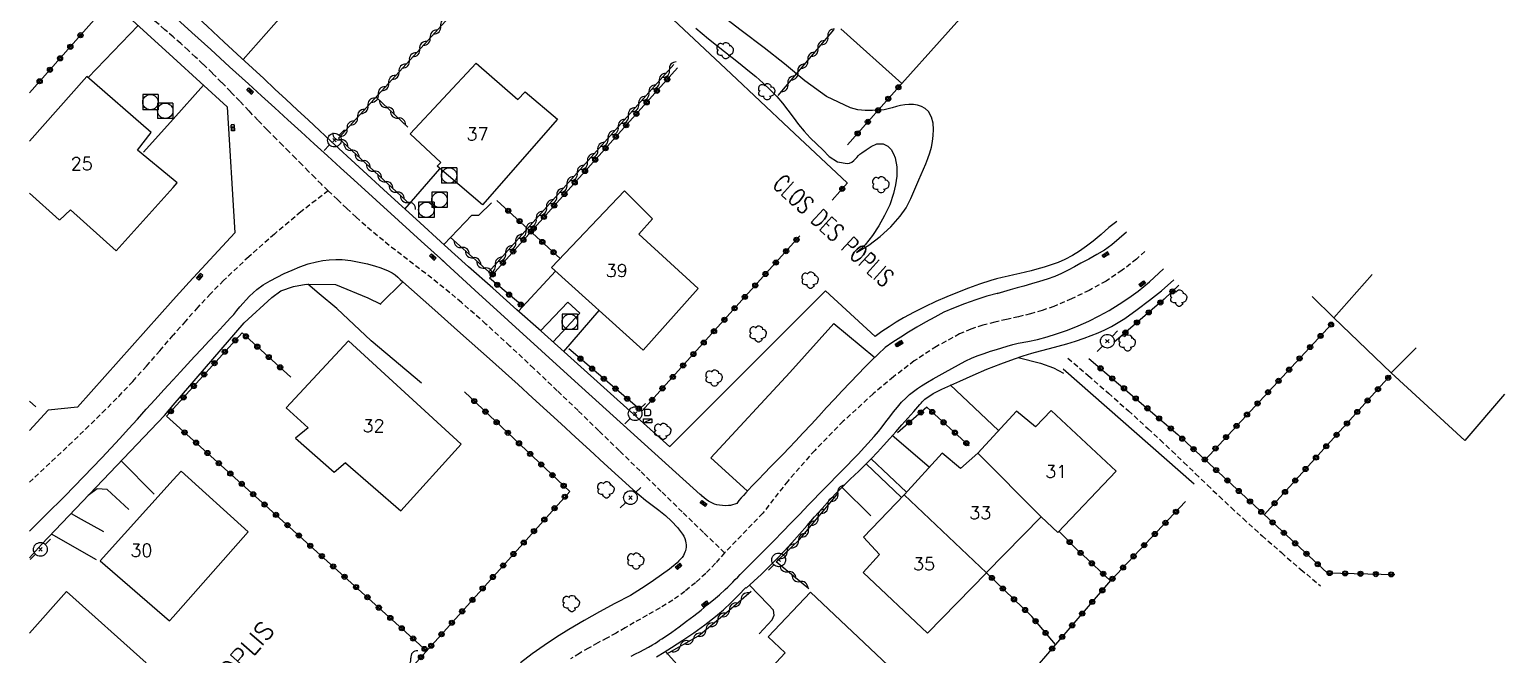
# Model space of a CAD drawing. Header units: millimetres. Extents: x 159000 to 160002, y 156999 to 158000.
# Drawn here: x 159000 to 159143.7, y 157201 to 157261.9 of the extents above; entities that cross this region are included whole.
import ezdxf
from ezdxf.enums import TextEntityAlignment as Align

# ---------------------------------------------------------------- set-up
doc = ezdxf.new("R2010")
doc.units = ezdxf.units.MM
doc.linetypes.add('DASHED', pattern=[0.75, 0.5, -0.25])
doc.layers.get('0').update_dxf_attribs({"linetype": 'CONTINUOUS'})
for name, color, linetype in [('W0001', 6, 'DASHED'), ('W0006', 2, 'CONTINUOUS'), ('W0008', 7, 'CONTINUOUS'), ('W0014', 7, 'CONTINUOUS'), ('W0017', 7, 'CONTINUOUS'), ('W0070', 7, 'DASHED'), ('W0101', 7, 'CONTINUOUS'), ('W0211', 2, 'CONTINUOUS'), ('W0214', 2, 'CONTINUOUS'), ('W0300', 7, 'CONTINUOUS'), ('W0310', 3, 'CONTINUOUS'), ('W0323', 7, 'CONTINUOUS'), ('W0401', 7, 'CONTINUOUS'), ('W0420', 7, 'CONTINUOUS'), ('W0438', 7, 'CONTINUOUS'), ('W0473', 7, 'CONTINUOUS'), ('W0989', 7, 'CONTINUOUS'), ('W0991', 7, 'CONTINUOUS'), ('W1102', 7, 'CONTINUOUS')]:
    doc.layers.add(name, color=color, linetype=linetype)
doc.styles.get("Standard").update_dxf_attribs({"font": 'romans.shx', "width": 0.85})

# ---------------------------------------------------------------- blocks, each defined once
blk = doc.blocks.new('T300')
for p, q in [((-0.8, 0.51), (-0.86, 0.34)), ((-0.86, 0.34), (-0.86, 0.17)), ((-0.86, 0.17), (-0.74, 0.06)), ((-0.69, 0.63), (-0.8, 0.51)), ((-0.8, -0.06), (-0.74, 0.06)), ((-0.74, 0.06), (-0.69, 0.11)), ((-0.57, 0.69), (-0.69, 0.63)), ((-0.46, 0.69), (-0.57, 0.69)), ((-0.29, 0.63), (-0.46, 0.69)), ((-0.29, 0.63), (-0.17, 0.74)), ((-0.23, 0.57), (-0.29, 0.63)), ((-0.17, 0.74), (-0.06, 0.8)), ((-0.06, 0.8), (0.06, 0.8)), ((0.06, 0.8), (0.23, 0.74)), ((0.23, 0.74), (0.34, 0.63)), ((0.34, 0.63), (0.4, 0.51)), ((0.46, 0.46), (0.34, 0.46)), ((0.4, 0.51), (0.4, 0.46)), ((0.57, 0.4), (0.46, 0.46)), ((0.57, 0.4), (0.69, 0.29)), ((0.69, 0.29), (0.74, 0.17)), ((0.74, 0.06), (0.69, -0.17)), ((0.74, 0.17), (0.74, 0.06)), ((-0.8, -0.17), (-0.8, -0.06)), ((-0.8, -0.23), (-0.8, -0.17)), ((-0.74, -0.34), (-0.8, -0.23)), ((-0.69, -0.4), (-0.74, -0.34)), ((-0.51, -0.46), (-0.69, -0.4)), ((-0.4, -0.46), (-0.51, -0.46)), ((-0.4, -0.46), (-0.34, -0.46)), ((-0.34, -0.46), (-0.34, -0.4)), ((-0.34, -0.51), (-0.34, -0.46)), ((-0.29, -0.63), (-0.34, -0.51)), ((-0.17, -0.74), (-0.29, -0.63)), ((-0.06, -0.8), (-0.17, -0.74)), ((0.06, -0.8), (-0.06, -0.8)), ((0.17, -0.74), (0.06, -0.8)), ((0.23, -0.69), (0.17, -0.74)), ((0.29, -0.46), (0.23, -0.46)), ((0.29, -0.63), (0.23, -0.69)), ((0.46, -0.4), (0.29, -0.46)), ((0.34, -0.51), (0.29, -0.63)), ((0.34, -0.51), (0.34, -0.46)), ((0.57, -0.34), (0.46, -0.4)), ((0.63, -0.29), (0.57, -0.34)), ((0.69, -0.17), (0.63, -0.29))]:
    blk.add_line(p, q)
blk = doc.blocks.new('T420')
for p, q in [((0.75, 0.75), (-0.75, 0.75)), ((-0.75, 0.75), (-0.75, -0.75)), ((0.75, 0.75), (0.75, -0.75)), ((0.75, -0.75), (-0.75, -0.75))]:
    blk.add_line(p, q)
blk.add_ellipse((0, 0), major_axis=(-0.53, 0.53), ratio=1, start_param=3.926991, end_param=10.210176)
blk = doc.blocks.new('T473')
for p, q in [((-0.166667, 0.166667), (0.166667, -0.166667)), ((-0.166667, -0.166667), (0.166667, 0.166667)), ((0.500001, 0.500001), (1.000002, 1.000002)), ((-1.000002, -1.000002), (-0.500001, -0.500001))]:
    blk.add_line(p, q)
blk.add_ellipse((0, 0), major_axis=(0.471405, 0.471405), ratio=1, start_param=5.4977871438, end_param=11.780972451)
blk = doc.blocks.new('T401')
for p, q in [((-0.3, 0.3), (0, 0.3)), ((-0.3, -0.25), (-0.3, 0.3)), ((-0.3, 0.15), (0, 0.15)), ((-0.3, 0), (0, 0)), ((0, 0.3), (0, -0.25)), ((-0.3, -0.15), (0, -0.15)), ((-0.3, -0.25), (-0.3, -0.3)), ((-0.3, -0.3), (0, -0.3)), ((0, -0.3), (0, -0.25))]:
    blk.add_line(p, q)
blk = doc.blocks.new('T438')
for p, q in [((-0.4, 0.2), (0.4, 0.2)), ((-0.4, -0.2), (-0.4, 0.2)), ((0.15, 1.1), (-0.3, 1.1)), ((-0.3, 1.1), (-0.3, 0.5)), ((-0.3, 0.5), (0.15, 0.5)), ((0.3, 0.65), (0.3, 0.95)), ((0.4, 0.2), (0.4, -0.2))]:
    blk.add_line(p, q)
at = {"flags": 128}
for points in [[(-0.4, -0.2), (0.4, 0.2)], [(0.4, -0.2), (-0.4, -0.2)]]:
    blk.add_lwpolyline(points, dxfattribs=at)
for centre, major_axis, start_param, end_param in [((0.15, 0.95), (0.106, -0.106), 0.785398, 2.356194), ((0.15, 0.65), (0.106, 0.106), 3.926991, 5.497787)]:
    blk.add_ellipse(centre, major_axis=major_axis, ratio=1, start_param=start_param, end_param=end_param)
blk = doc.blocks.new('t310o')
at = {"color": 0, "linetype": 'Continuous'}
for centre, start, end in [((-0.5, 0.38), 216.8699, 323.1304), ((0.5, -0.37), 36.8699, 143.1303)]:
    blk.add_arc(centre, 0.625, start, end, dxfattribs=at)
blk = doc.blocks.new('t323o')
at = {"color": 0, "linetype": 'Continuous'}
for radius in [0.25, 0.15]:
    blk.add_circle((0, 0), radius, dxfattribs=at)

msp = doc.modelspace()

# ---------------------------------------------------------------- linework, layer by layer
at = {"layer": 'W0001'}
for points in [[(159014, 157261.16), (159013.19, 157261.87), (159012.37, 157262.58), (159011.55, 157263.28), (159010.73, 157263.98), (159009.91, 157264.68), (159009.1, 157265.39), (159008.28, 157266.1), (159007.48, 157266.81), (159006.13, 157268.02), (159004.79, 157269.24), (159003.45, 157270.46), (159002.12, 157271.68)], [(159029.1, 157246.18), (159028.46, 157246.8), (159027.83, 157247.43), (159027.2, 157248.06), (159026.57, 157248.69), (159025.94, 157249.32), (159025.31, 157249.96), (159024.68, 157250.59), (159024.05, 157251.22), (159023.15, 157252.12), (159022.26, 157253.04), (159021.38, 157253.97), (159020.5, 157254.89), (159019.61, 157255.81), (159018.72, 157256.73), (159017.82, 157257.63), (159016.9, 157258.52), (159016.19, 157259.19), (159015.46, 157259.86), (159014.74, 157260.51), (159014, 157261.16)], [(159029.1, 157246.18), (159026.45, 157244.11), (159023.87, 157241.96), (159021.36, 157239.74), (159018.92, 157237.43), (159017.64, 157236.14), (159016.4, 157234.82), (159015.19, 157233.47), (159014, 157232.1)], [(159067.73, 157210.89), (159065.67, 157212.88), (159063.61, 157214.88), (159061.56, 157216.87), (159059.5, 157218.87), (159057.49, 157220.83), (159055.48, 157222.79), (159053.46, 157224.75), (159051.43, 157226.69), (159049.13, 157228.87), (159046.82, 157231.04), (159044.48, 157233.19), (159042.1, 157235.28), (159040.96, 157236.24), (159039.79, 157237.18), (159038.61, 157238.1), (159037.42, 157239.01), (159036.24, 157239.92), (159035.06, 157240.84), (159033.9, 157241.79), (159032.76, 157242.76), (159031.83, 157243.6), (159030.91, 157244.45), (159030, 157245.31), (159029.1, 157246.18)], [(159108.69, 157240.27), (159107.86, 157239.52), (159106.48, 157238.42), (159104.9, 157237.37), (159103.25, 157236.46), (159101.55, 157235.65), (159099.82, 157234.91), (159098.69, 157234.51), (159097.54, 157234.18), (159096.38, 157233.9), (159095.21, 157233.64), (159094.05, 157233.37), (159092.89, 157233.07), (159091.74, 157232.69), (159090.63, 157232.22), (159088.37, 157231), (159086.22, 157229.59), (159084.18, 157228.03), (159082.21, 157226.39), (159079.29, 157223.71), (159076.51, 157220.87), (159073.89, 157217.89), (159071.45, 157214.76), (159067.73, 157210.89)], [(159000, 157217.77), (159000.52, 157218.26), (159002.17, 157219.82), (159003.83, 157221.37), (159005.47, 157222.94), (159007.09, 157224.53), (159008.69, 157226.14), (159010.06, 157227.6), (159011.39, 157229.08), (159012.7, 157230.59), (159014, 157232.1)], [(159067.73, 157210.89), (159066.84, 157209.87), (159065.9, 157208.89), (159064.9, 157207.98), (159063.86, 157207.12), (159062.68, 157206.28), (159061.44, 157205.52), (159060.18, 157204.81), (159058.93, 157204.09), (159058.05, 157203.58), (159057.16, 157203.08), (159056.27, 157202.59), (159055.37, 157202.11), (159054.48, 157201.61), (159053.59, 157201.1), (159052.72, 157200.57)]]:
    msp.add_lwpolyline(points, dxfattribs=at)
at = {"layer": 'W0006'}
for points in [[(159066.39, 157220.14), (159074.08, 157228.47), (159078.39, 157233.23)], [(159078.39, 157233.23), (159082.36, 157229.91)], [(159069.93, 157216.95), (159066.39, 157220.14)]]:
    msp.add_lwpolyline(points, dxfattribs=at)
at = {"layer": 'W0008'}
for points in [[(159008.75, 157268.03), (159009.73, 157269.23), (159006.17, 157271.96), (159001, 157272.84), (159001.88, 157266.65), (159005, 157264.19), (159006.75, 157265.79), (159014, 157259.15)], [(159014, 157259.15), (159019.26, 157254.34)], [(159019.26, 157254.34), (159020, 157242.06), (159015.56, 157237.28), (159014, 157235.53)], [(159036.37, 157237.3), (159039.19, 157234.81), (159042, 157232.31), (159044.81, 157229.8), (159047.61, 157227.29), (159049.01, 157226.01), (159050.41, 157224.74), (159051.81, 157223.45), (159053.2, 157222.17), (159054.59, 157220.89), (159055.99, 157219.61), (159057.39, 157218.33), (159058.79, 157217.06), (159059.41, 157216.53), (159060.04, 157216.03), (159060.69, 157215.54), (159061.33, 157215.05), (159061.97, 157214.53), (159062.57, 157213.97), (159063.14, 157213.37), (159063.64, 157212.71), (159063.76, 157212.51), (159063.85, 157212.3), (159063.92, 157212.07), (159063.97, 157211.85), (159063.99, 157211.7), (159063.99, 157211.56), (159063.98, 157211.41), (159063.96, 157211.27), (159063.92, 157211.1), (159063.86, 157210.95), (159063.8, 157210.79), (159063.72, 157210.64), (159063.59, 157210.45), (159063.44, 157210.27), (159063.28, 157210.1), (159063.11, 157209.93), (159062.37, 157209.31), (159061.59, 157208.74), (159060.79, 157208.2), (159060, 157207.66), (159059.65, 157207.42), (159059.29, 157207.19), (159058.93, 157206.96), (159058.57, 157206.74)], [(159014, 157235.53), (159004.68, 157225.08), (159001.82, 157224.8), (159000, 157222.81)], [(159083.38, 157230.89), (159082.71, 157230.26), (159082.04, 157229.62), (159081.39, 157228.97), (159080.74, 157228.31), (159079.96, 157227.5), (159079.19, 157226.69), (159078.43, 157225.87), (159077.67, 157225.05), (159076.92, 157224.22), (159076.16, 157223.4), (159075.4, 157222.57), (159074.63, 157221.76), (159074.03, 157221.13), (159073.43, 157220.51), (159072.82, 157219.88), (159072.21, 157219.26), (159071.61, 157218.64), (159071, 157218.01), (159070.4, 157217.38), (159069.81, 157216.74), (159069.58, 157216.49), (159069.36, 157216.24), (159069.13, 157215.98), (159068.91, 157215.71)], [(159058.57, 157206.74), (159057.04, 157205.96), (159055.53, 157205.15), (159054.04, 157204.3), (159052.57, 157203.42), (159051.35, 157202.66), (159050.15, 157201.87), (159048.97, 157201.04), (159047.83, 157200.18)]]:
    msp.add_lwpolyline(points, dxfattribs=at)
at = {"layer": 'W0014'}
for points in [[(159049.86, 157232.48), (159047.5, 157234.57), (159045.14, 157236.67), (159042.79, 157238.77), (159040.45, 157240.88), (159037.67, 157243.4), (159034.9, 157245.93), (159032.13, 157248.47), (159029.36, 157251.02), (159028.27, 157252.03), (159027.18, 157253.04), (159026.09, 157254.05), (159025, 157255.07), (159023.91, 157256.08), (159022.82, 157257.1), (159021.73, 157258.11), (159020.64, 157259.12), (159018.98, 157260.66), (159017.32, 157262.2), (159015.66, 157263.74), (159014, 157265.28)], [(159040.36, 157239.28), (159038.17, 157241.27), (159035.97, 157243.26), (159033.78, 157245.26), (159031.59, 157247.25), (159030.31, 157248.42), (159029.03, 157249.59), (159027.74, 157250.76), (159026.46, 157251.92), (159025.18, 157253.09), (159023.89, 157254.26), (159022.61, 157255.43), (159021.33, 157256.59), (159019.49, 157258.26), (159017.66, 157259.93), (159015.83, 157261.59), (159014, 157263.26)], [(159105.96, 157243.18), (159105.17, 157242.6), (159104.43, 157241.91), (159103.66, 157241.26), (159103, 157240.76), (159102.33, 157240.3), (159101.63, 157239.87), (159100.9, 157239.48), (159100.24, 157239.19), (159099.56, 157238.94), (159098.86, 157238.73), (159098.17, 157238.52), (159097.61, 157238.37), (159097.05, 157238.23), (159096.49, 157238.1), (159095.92, 157237.98), (159095.35, 157237.86), (159094.79, 157237.73), (159094.23, 157237.58), (159093.67, 157237.42), (159092.58, 157237.07), (159091.51, 157236.69), (159090.44, 157236.27), (159089.39, 157235.84), (159088.32, 157235.37), (159087.26, 157234.87), (159086.21, 157234.35), (159085.18, 157233.79), (159084.46, 157233.37), (159083.76, 157232.93), (159083.07, 157232.47), (159082.39, 157231.98)], [(159106.89, 157242.13), (159106.18, 157241.52), (159105.48, 157240.91), (159104.76, 157240.4), (159104, 157239.95), (159103.23, 157239.52), (159102.46, 157239.11), (159101.83, 157238.76), (159101.2, 157238.42), (159100.56, 157238.1), (159099.91, 157237.82), (159099.16, 157237.55), (159098.41, 157237.32), (159097.64, 157237.11), (159096.89, 157236.89), (159096.23, 157236.7), (159095.57, 157236.51), (159094.91, 157236.33), (159094.25, 157236.14)], [(159014, 157227.76), (159014.7, 157228.52), (159015.4, 157229.27), (159016.09, 157230.02), (159016.79, 157230.77), (159017.49, 157231.52), (159018.19, 157232.28), (159018.89, 157233.03), (159019.59, 157233.78), (159019.91, 157234.13), (159020.21, 157234.49), (159020.51, 157234.85), (159020.81, 157235.21), (159021.12, 157235.56), (159021.44, 157235.91), (159021.78, 157236.24), (159022.14, 157236.55), (159022.77, 157237), (159023.44, 157237.4), (159024.12, 157237.76), (159024.82, 157238.1), (159025.58, 157238.45), (159026.35, 157238.77), (159027.14, 157239.05), (159027.96, 157239.26), (159028.58, 157239.38), (159029.21, 157239.45), (159029.85, 157239.47), (159030.48, 157239.46), (159031.31, 157239.37), (159032.12, 157239.23), (159032.93, 157239.04), (159033.73, 157238.81), (159034.14, 157238.68), (159034.55, 157238.54), (159034.95, 157238.37), (159035.34, 157238.16), (159035.62, 157237.97), (159035.88, 157237.77), (159036.13, 157237.54), (159036.37, 157237.3)], [(159065.34, 157216.58), (159062.29, 157219.34), (159059.24, 157222.1), (159056.19, 157224.86), (159053.14, 157227.63), (159049.89, 157230.58), (159046.65, 157233.53), (159043.41, 157236.49), (159040.17, 157239.45)], [(159096.34, 157231.31), (159097.29, 157231.48), (159098.23, 157231.69), (159099.16, 157231.93), (159100.08, 157232.22), (159101.15, 157232.59), (159102.2, 157233.01), (159103.23, 157233.47), (159104.23, 157233.97), (159105.22, 157234.52), (159106.18, 157235.11), (159107.12, 157235.73), (159108.03, 157236.4), (159109.15, 157237.3), (159110.49, 157238.57)], [(159014, 157225.27), (159020.93, 157233.31), (159023.6, 157235.76), (159024.5, 157236.41), (159025.73, 157236.85), (159026.96, 157237.06), (159029.81, 157237.05), (159032.97, 157235.73), (159034.23, 157235.11)], [(159034.2, 157235.14), (159036.37, 157237.3)], [(159069.83, 157207.45), (159070.58, 157208.12), (159071.32, 157208.82), (159072.05, 157209.52), (159072.76, 157210.24), (159073.53, 157211.05), (159074.29, 157211.87), (159075.03, 157212.7), (159075.77, 157213.54), (159076.5, 157214.39), (159077.25, 157215.22), (159078, 157216.05), (159078.76, 157216.86), (159079.16, 157217.27), (159079.57, 157217.67), (159079.98, 157218.07), (159080.39, 157218.46), (159080.8, 157218.85), (159081.21, 157219.25), (159081.61, 157219.65), (159082.01, 157220.06), (159082.62, 157220.71), (159083.22, 157221.36), (159083.82, 157222.02), (159084.41, 157222.69), (159085, 157223.35), (159085.58, 157224.02), (159086.17, 157224.68), (159086.77, 157225.35), (159086.88, 157225.48), (159086.99, 157225.62), (159087.11, 157225.75), (159087.24, 157225.87), (159088.05, 157226.41), (159088.91, 157226.85), (159089.78, 157227.24), (159090.65, 157227.63), (159091.97, 157228.22), (159093.3, 157228.79), (159094.64, 157229.32), (159095.99, 157229.81), (159096.83, 157230.09), (159097.68, 157230.34), (159098.53, 157230.58), (159099.38, 157230.8), (159100.23, 157231.03), (159101.08, 157231.26), (159101.92, 157231.52), (159102.76, 157231.81), (159103.44, 157232.06), (159104.12, 157232.33), (159104.79, 157232.63), (159105.44, 157232.96), (159106.72, 157233.74), (159107.94, 157234.6), (159109.13, 157235.5), (159110.3, 157236.42), (159111.5, 157237.5)], [(159077.56, 157236.42), (159062.38, 157221.24)], [(159082.39, 157231.98), (159077.56, 157236.42)], [(159094.42, 157236.19), (159093.3, 157235.9), (159092.2, 157235.55), (159091.11, 157235.17), (159090.04, 157234.74), (159089.11, 157234.33), (159088.21, 157233.87), (159087.32, 157233.38), (159086.45, 157232.88), (159085.66, 157232.41), (159084.89, 157231.92), (159084.13, 157231.42), (159083.38, 157230.89)], [(159062.39, 157221.21), (159049.86, 157232.48)], [(159058.62, 157200.84), (159059.05, 157201.05), (159059.47, 157201.26), (159059.89, 157201.47), (159060.31, 157201.69), (159060.72, 157201.93), (159060.95, 157202.07), (159061.18, 157202.22), (159061.4, 157202.37), (159061.62, 157202.52), (159061.87, 157202.68), (159062.11, 157202.84), (159062.35, 157203), (159062.58, 157203.17), (159063.31, 157203.69), (159064.03, 157204.23), (159064.74, 157204.77), (159065.45, 157205.32), (159066.05, 157205.81), (159066.64, 157206.3), (159067.23, 157206.8), (159067.8, 157207.32), (159068.05, 157207.55), (159068.29, 157207.79), (159068.53, 157208.03), (159068.77, 157208.28), (159069.01, 157208.52), (159069.25, 157208.77), (159069.49, 157209.01), (159069.73, 157209.26), (159070.08, 157209.61), (159070.43, 157209.96), (159070.79, 157210.31), (159071.14, 157210.67), (159071.5, 157211.02), (159071.85, 157211.37), (159072.2, 157211.73), (159072.55, 157212.08), (159073.39, 157212.94), (159074.23, 157213.8), (159075.06, 157214.67), (159075.89, 157215.53), (159077.51, 157217.2), (159079.14, 157218.85), (159080.75, 157220.52), (159082.32, 157222.23), (159082.72, 157222.7), (159083.09, 157223.17), (159083.46, 157223.66), (159083.83, 157224.14), (159084.2, 157224.62), (159084.58, 157225.1), (159084.98, 157225.56), (159085.41, 157225.99), (159085.76, 157226.32), (159086.14, 157226.61), (159086.53, 157226.89), (159086.93, 157227.16), (159087.49, 157227.52), (159088.06, 157227.85), (159088.64, 157228.17), (159089.22, 157228.49), (159089.87, 157228.85), (159090.52, 157229.22), (159091.18, 157229.56), (159091.85, 157229.88), (159092.44, 157230.12), (159093.03, 157230.33), (159093.64, 157230.53), (159094.24, 157230.72), (159094.76, 157230.88), (159095.28, 157231.03), (159095.81, 157231.18), (159096.34, 157231.31)], [(159000, 157213.02), (159001.6, 157214.59), (159003.43, 157216.43), (159005.25, 157218.29), (159007.04, 157220.16), (159007.92, 157221.1), (159008.79, 157222.04), (159009.66, 157222.98), (159010.52, 157223.93), (159011.38, 157224.88), (159012.24, 157225.83), (159013.1, 157226.78), (159013.97, 157227.73), (159013.98, 157227.74), (159013.98, 157227.74), (159013.99, 157227.75), (159014, 157227.76)], [(159000, 157210.39), (159001.18, 157211.71), (159013.16, 157224.29), (159014, 157225.27)], [(159068.91, 157215.71), (159068.72, 157215.63), (159068.51, 157215.57), (159068.31, 157215.52), (159068.1, 157215.49), (159067.81, 157215.48), (159067.53, 157215.49), (159067.24, 157215.53), (159066.96, 157215.58), (159066.75, 157215.65), (159066.54, 157215.73), (159066.35, 157215.83), (159066.15, 157215.94), (159065.94, 157216.08), (159065.74, 157216.24), (159065.54, 157216.42), (159065.37, 157216.61)], [(159061.09, 157200.77), (159061.83, 157201.21), (159062.56, 157201.66), (159063.66, 157202.38), (159064.74, 157203.11), (159065.81, 157203.88), (159066.85, 157204.69), (159067.62, 157205.35), (159068.37, 157206.04), (159069.1, 157206.76), (159069.8, 157207.5)]]:
    msp.add_lwpolyline(points, dxfattribs=at)
at = {"layer": 'W0017'}
for points in [[(159020.81, 157258.96), (159024.55, 157263.2)], [(159005.73, 157257.2), (159010.58, 157262.28)], [(159014, 157253.16), (159016.96, 157256.45)], [(159011.1, 157249.93), (159014, 157253.16)], [(159036.57, 157244.38), (159040, 157248.31)], [(159040.38, 157240.94), (159043.1, 157243.8), (159043.79, 157243.8), (159045.02, 157244.99)], [(159047.66, 157234.45), (159051.27, 157238.34)], [(159038.21, 157227.44), (159033.29, 157231.56), (159029.95, 157234.69), (159028.24, 157236.12), (159027.12, 157237.06)], [(159051.02, 157231.44), (159053.62, 157234.26), (159052.47, 157235.33), (159049.79, 157232.54)], [(159052.07, 157230.5), (159055.52, 157234.49)], [(159096.34, 157229.93), (159098.52, 157229.38), (159099.77, 157228.93), (159100.76, 157228.4)], [(159094.43, 157222.81), (159089.7, 157227.26)], [(159087.67, 157219.23), (159084.05, 157222.32)], [(159012.15, 157216.6), (159008.93, 157219.85)], [(159084.96, 157216.27), (159081.53, 157219.55)], [(159082.01, 157220.06), (159085.46, 157216.81)], [(159009.67, 157215.13), (159007.57, 157217.05), (159006.58, 157217.14), (159005.71, 157216.47)], [(159081.98, 157214.51), (159079.17, 157217.28)], [(159004.06, 157214.73), (159005.02, 157214.17), (159007.22, 157212.98)], [(159006.53, 157210.21), (159002.14, 157212.72)], [(159071.11, 157202.99), (159072.36, 157204.36), (159072.55, 157204.83), (159072.51, 157205.32), (159071.98, 157205.86), (159070.15, 157207.75)], [(159064.97, 157197.94), (159062.02, 157201.26)]]:
    msp.add_lwpolyline(points, dxfattribs=at)
at = {"layer": 'W0070'}
msp.add_lwpolyline([(159101.19, 157229.85), (159103.17, 157228.16), (159105.13, 157226.45), (159107.08, 157224.73), (159109.01, 157222.98), (159110.18, 157221.9), (159111.33, 157220.81), (159112.48, 157219.71), (159113.63, 157218.6), (159114.78, 157217.5), (159115.93, 157216.4), (159117.09, 157215.3), (159118.26, 157214.23), (159120.11, 157212.56), (159121.99, 157210.91), (159123.88, 157209.28), (159125.79, 157207.68)], dxfattribs=at)
at = {"layer": 'W0101'}
for points in [[(159079.06, 157261.94), (159085, 157256.64), (159092.35, 157264.83)], [(159044.13, 157244.8), (159039.71, 157248.56), (159040.09, 157248.93), (159037.1, 157251.73), (159043.52, 157258.62), (159047.57, 157255.07), (159048.29, 157255.81), (159051.45, 157253.15)], [(159014, 157247.26), (159010.51, 157250.12), (159011.85, 157251.84), (159005.59, 157257.32), (159000, 157250.99)], [(159051.45, 157253.15), (159044.13, 157244.8)], [(159014.4, 157246.94), (159014, 157247.26)], [(159014, 157246.5), (159014.4, 157246.94)], [(159000, 157245.94), (159002.9, 157243.33)], [(159008.43, 157240.33), (159014, 157246.5)], [(159002.91, 157243.32), (159003.98, 157244.3), (159008.43, 157240.33)], [(159127.1, 157233.79), (159124.98, 157235.88)], [(159132.67, 157228.42), (159127.1, 157233.79)], [(159143.73, 157226.34), (159139.85, 157221.84), (159132.67, 157228.42)], [(159105.9, 157218.84), (159099.57, 157224.77), (159098.04, 157223.18), (159096.17, 157224.7), (159092.42, 157220.62)], [(159092.42, 157220.62), (159090.73, 157219.11), (159088.92, 157220.61), (159085.26, 157216.58), (159085.23, 157216.55)], [(159014, 157218.01), (159006.88, 157210.11), (159013.64, 157204.26), (159014, 157204.67)], [(159014.77, 157218.86), (159014, 157218.01)], [(159014, 157204.67), (159021.31, 157212.94), (159014.77, 157218.86)], [(159098.58, 157214.4), (159100.19, 157212.88), (159105.9, 157218.84)], [(159085.23, 157216.55), (159081.26, 157212.42), (159082.82, 157210.73), (159081.25, 157208.98), (159087.52, 157203.08), (159093.25, 157208.96)], [(159093.25, 157208.96), (159093.24, 157208.99), (159098.58, 157214.4)], [(159000, 157196.32), (159004.41, 157192.39), (159011.38, 157200.19), (159003.61, 157207.12)], [(159003.61, 157207.12), (159000, 157203.08)], [(159084.24, 157199.35), (159076.09, 157207.05), (159071.99, 157202.72), (159073.62, 157201.14), (159071.87, 157199.28)]]:
    msp.add_lwpolyline(points, dxfattribs=at)
for points in [[(159059.79, 157230.63), (159050.88, 157238.69), (159057.98, 157246.17), (159060.72, 157243.43), (159059.36, 157241.95), (159065.15, 157236.65)], [(159042.07, 157221.47), (159031.07, 157231.54), (159025.01, 157225.02), (159027.17, 157223.07), (159027.15, 157223.07), (159025.92, 157222.08), (159029.68, 157218.74), (159030.79, 157219.69), (159030.8, 157219.66), (159036.19, 157214.99)]]:
    msp.add_lwpolyline(points, close=True, dxfattribs=at)
at = {"layer": 'W0211'}
msp.add_lwpolyline([(159064.92, 157262.03), (159066.18, 157260.98), (159066.94, 157260.36), (159067.71, 157259.75), (159068.48, 157259.15), (159069.25, 157258.55), (159070.01, 157257.94), (159070.77, 157257.31), (159071.5, 157256.66), (159072.21, 157255.99), (159072.81, 157255.36), (159073.37, 157254.7), (159073.9, 157254.02), (159074.42, 157253.33), (159074.95, 157252.64), (159075.5, 157251.97), (159076.08, 157251.32), (159076.71, 157250.72), (159077.29, 157250.15), (159077.93, 157249.52), (159078.72, 157249), (159079.66, 157248.82), (159079.9, 157248.86), (159080.12, 157248.96), (159080.31, 157249.11), (159080.48, 157249.27), (159080.62, 157249.43), (159080.77, 157249.6), (159080.92, 157249.75), (159081.1, 157249.88), (159081.54, 157250.17), (159082.01, 157250.5), (159082.58, 157250.73), (159083.2, 157250.73), (159083.64, 157250.52), (159083.97, 157250.18), (159084.19, 157249.78), (159084.34, 157249.38), (159084.52, 157248.5), (159084.51, 157247.61), (159084.37, 157246.74), (159084.18, 157245.91), (159083.82, 157244.81), (159083.33, 157243.76), (159082.76, 157242.76), (159082.14, 157241.8), (159081.8, 157241.35), (159081.43, 157240.92), (159081.03, 157240.52), (159080.6, 157240.15)], dxfattribs=at)
at = {"layer": 'W0214'}
msp.add_lwpolyline([(159080.6, 157240.15), (159081.79, 157240.87), (159082.9, 157241.71), (159083.92, 157242.65), (159084.84, 157243.69), (159085.41, 157244.52), (159085.88, 157245.41), (159086.28, 157246.32), (159086.66, 157247.24), (159086.88, 157247.76), (159087.11, 157248.28), (159087.33, 157248.79), (159087.54, 157249.32), (159087.73, 157249.86), (159087.89, 157250.41), (159088, 157250.98), (159088.06, 157251.55), (159088.08, 157252.14), (159088.05, 157252.75), (159087.9, 157253.36), (159087.59, 157253.91), (159087.28, 157254.19), (159086.91, 157254.39), (159086.52, 157254.5), (159086.13, 157254.57), (159085.7, 157254.59), (159085.28, 157254.56), (159084.87, 157254.48), (159084.47, 157254.37), (159084.07, 157254.26), (159083.67, 157254.16), (159083.27, 157254.07), (159082.86, 157254.03), (159082.15, 157254), (159081.43, 157254), (159080.71, 157254.07), (159080.01, 157254.25), (159077.67, 157255.37), (159075.55, 157256.88), (159073.58, 157258.53), (159071.6, 157260.09), (159069.34, 157261.79), (159067.11, 157263.52)], dxfattribs=at)
at = {"layer": 'W0300'}
for points in [[(159079.69, 157246.93), (159074.03, 157252.25), (159068.37, 157257.56), (159062.71, 157262.87), (159057.04, 157268.17), (159052.29, 157272.6), (159047.55, 157277.02), (159047.09, 157277.45)], [(159113.48, 157217.57), (159100.74, 157228.78)]]:
    msp.add_lwpolyline(points, dxfattribs=at)
at = {"layer": 'W0310'}
for points in [[(159037.06, 157244.87), (159030.1, 157251.3), (159046.13, 157268.85)], [(159078.35, 157261.84), (159072.93, 157255.46)], [(159062.79, 157258.47), (159044.77, 157238.26), (159040.99, 157241.65)], [(159036.86, 157252.36), (159033.75, 157255.33)], [(159072.75, 157210), (159075.04, 157212.18), (159078.82, 157216.73)], [(159075.94, 157207.39), (159072.75, 157210)], [(159062.1, 157201.05), (159065.19, 157202.79), (159067.92, 157205.08), (159070.31, 157207.16)]]:
    msp.add_lwpolyline(points, dxfattribs=at)
at = {"layer": 'W0323'}
for points in [[(159000, 157255.71), (159007.81, 157264.53)], [(159048.06, 157234.93), (159044.81, 157237.67), (159063.14, 157258.14)], [(159085, 157256.64), (159079.71, 157250.64)], [(159078.2, 157245.25), (159079.71, 157246.93)], [(159051.72, 157239.58), (159045.54, 157245.24)], [(159059.67, 157224.69), (159075.07, 157241.78)], [(159112, 157236.96), (159110.58, 157235.61), (159105.65, 157231.39)], [(159025.48, 157228), (159020.71, 157232.33), (159014, 157224.93)], [(159114.55, 157219.97), (159126.95, 157233.25)], [(159059.67, 157224.69), (159052.54, 157230.78)], [(159103.23, 157229.84), (159111.9, 157222.43), (159126.45, 157208.93), (159133.05, 157208.78)], [(159132.63, 157228.21), (159120.32, 157214.61)], [(159014, 157174.03), (159014.66, 157174.75), (159038.94, 157201.61), (159052.64, 157216.88), (159042.4, 157226.58)], [(159000, 157225.68), (159000.62, 157225.11)], [(159091.58, 157221.32), (159087.45, 157225.09), (159084.58, 157222.6)], [(159014, 157224.93), (159013.36, 157224.22), (159014, 157223.64)], [(159014, 157223.64), (159038.7, 157201.35)], [(159083.71, 157183.62), (159092.07, 157192.75), (159105.37, 157208.21), (159112.65, 157215.88)], [(159105.34, 157208.17), (159102.64, 157210.69), (159102.62, 157210.68), (159100.31, 157213.01)], [(159099.98, 157201.95), (159097.67, 157204.68), (159093.25, 157208.96)]]:
    msp.add_lwpolyline(points, dxfattribs=at)
at = {"layer": 'W1102'}
for points in [[(159127.1, 157233.79), (159130.82, 157238.02)], [(159132.67, 157228.42), (159135.12, 157230.88)], [(159098.58, 157214.4), (159092.42, 157220.62)], [(159085.23, 157216.55), (159093.25, 157208.96)]]:
    msp.add_lwpolyline(points, dxfattribs=at)

# ---------------------------------------------------------------- block references
at = {"layer": 'W0300'}
for p in [(159067.84, 157259.82), (159071.88, 157255.82), (159083, 157246.76), (159076.11, 157237.46), (159112.03, 157235.71), (159071.04, 157232.21), (159107.01, 157231.35), (159066.75, 157227.92), (159061.75, 157222.73), (159056.22, 157217.03), (159059.12, 157210.09), (159052.84, 157205.95)]:
    msp.add_blockref('T300', p, dxfattribs=at)
at = {"layer": 'W0310'}
for p, rotation in [((159040.06, 157262.2), 47.6068449029931), ((159039.05, 157261.09), 47.6068449029931), ((159076.82, 157260.03), 229.6385937309769), ((159077.79, 157261.17), 229.6385937309769), ((159037.02, 157258.88), 47.6068449029931), ((159038.03, 157259.99), 47.6068449029931), ((159075.84, 157258.89), 229.6385937309769), ((159036.01, 157257.77), 47.6068449029931), ((159062.36, 157257.98), 228.2817922814135), ((159074.87, 157257.75), 229.6385937309769), ((159035, 157256.66), 47.6068449029931), ((159060.36, 157255.74), 228.2817922814135), ((159061.36, 157256.86), 228.2817922814135), ((159073.9, 157256.6), 229.6385937309769), ((159032.98, 157254.45), 47.6068449029931), ((159033.99, 157255.55), 47.6068449029931), ((159034.83, 157254.3), 136.3173448785802), ((159059.36, 157254.63), 228.2817922814135), ((159031.97, 157253.34), 47.6068449029931), ((159035.92, 157253.26), 136.3173448785802), ((159058.36, 157253.51), 228.2817922814135), ((159030.96, 157252.23), 47.6068449029931), ((159057.37, 157252.39), 228.2817922814135), ((159030.28, 157251.14), 137.2376134960277), ((159031.38, 157250.12), 137.2376134960277), ((159055.37, 157250.15), 228.2817922814135), ((159056.37, 157251.27), 228.2817922814135), ((159032.48, 157249.1), 137.2376134960277), ((159054.37, 157249.03), 228.2817922814135), ((159033.58, 157248.08), 137.2376134960277), ((159053.37, 157247.91), 228.2817922814135), ((159034.68, 157247.06), 137.2376134960277), ((159035.78, 157246.04), 137.2376134960277), ((159051.38, 157245.67), 228.2817922814135), ((159052.37, 157246.79), 228.2817922814135), ((159036.89, 157245.03), 137.2376134960277), ((159050.38, 157244.55), 228.2817922814135), ((159049.38, 157243.43), 228.2817922814135), ((159048.38, 157242.31), 228.2817922814135), ((159042.11, 157240.65), 138.1594823515162), ((159046.39, 157240.07), 228.2817922814135), ((159047.38, 157241.19), 228.2817922814135), ((159043.23, 157239.65), 138.1594823515162), ((159044.34, 157238.65), 138.1594823515162), ((159045.39, 157238.95), 228.2817922814135), ((159077.81, 157215.52), 50.39162770783557), ((159078.77, 157216.68), 50.39162770783557), ((159076.85, 157214.36), 50.39162770783557), ((159075.9, 157213.21), 50.39162770783557), ((159074.93, 157212.07), 43.43591122270401), ((159073.84, 157211.04), 43.43591122270401), ((159073.91, 157209.05), 140.6372911721502), ((159075.07, 157208.1), 140.6372911721502), ((159069.34, 157206.32), 41.10762903895473), ((159067.07, 157204.36), 39.94355354472908), ((159068.21, 157205.33), 41.10762903895473), ((159065.92, 157203.4), 39.94355354472908), ((159063.4, 157201.79), 29.30235113629141), ((159064.71, 157202.52), 29.30235113629141), ((159037.16, 157200.62), 227.8231475639559)]:
    msp.add_blockref('t310o', p, dxfattribs=dict(at, rotation=rotation))
at = {"layer": 'W0323'}
for p, rotation in [((159004.97, 157261.33), 48.4649504314832), ((159003.98, 157260.2), 48.4649504314832), ((159001.99, 157257.96), 48.4649504314832), ((159002.98, 157259.08), 48.4649504314832), ((159000.99, 157256.84), 48.4649504314832), ((159062.14, 157257.03), 48.16176017566145), ((159084.67, 157256.26), 228.5858060043479), ((159060.14, 157254.79), 48.16176017566145), ((159061.14, 157255.91), 48.16176017566145), ((159083.68, 157255.14), 228.5858060043479), ((159059.14, 157253.67), 48.16176017566145), ((159082.69, 157254.01), 228.5858060043479), ((159058.14, 157252.56), 48.16176017566145), ((159081.69, 157252.89), 228.5858060043479), ((159057.14, 157251.44), 48.16176017566145), ((159080.7, 157251.76), 228.5858060043479), ((159055.13, 157249.2), 48.16176017566145), ((159056.14, 157250.32), 48.16176017566145), ((159054.13, 157248.09), 48.16176017566145), ((159053.13, 157246.97), 48.16176017566145), ((159079.2, 157246.36), 47.97708326560928), ((159051.13, 157244.73), 48.16176017566145), ((159052.13, 157245.85), 48.16176017566145), ((159046.65, 157244.23), 137.4765304859237), ((159050.13, 157243.62), 48.16176017566145), ((159047.76, 157243.22), 137.4765304859237), ((159048.86, 157242.2), 137.4765304859237), ((159049.13, 157242.5), 48.16176017566145), ((159048.13, 157241.38), 48.16176017566145), ((159049.97, 157241.19), 137.4765304859237), ((159074.74, 157241.4), 47.9770832657475), ((159046.13, 157239.15), 48.16176017566145), ((159047.13, 157240.26), 48.16176017566145), ((159051.07, 157240.18), 137.4765304859237), ((159072.73, 157239.18), 47.9770832657475), ((159073.73, 157240.29), 47.9770832657475), ((159045.13, 157238.03), 48.16176017566145), ((159071.72, 157238.06), 47.9770832657475), ((159045.58, 157237.01), 139.9305459371157), ((159070.72, 157236.95), 47.9770832657475), ((159111.38, 157236.37), 221.3968376346307), ((159046.73, 157236.05), 139.9305459371157), ((159047.88, 157235.08), 139.9305459371157), ((159068.71, 157234.72), 47.9770832657475), ((159069.71, 157235.83), 47.9770832657475), ((159110.2, 157235.29), 220.5821433866219), ((159067.71, 157233.6), 47.9770832657475), ((159107.92, 157233.34), 220.5821433866219), ((159109.06, 157234.32), 220.5821433866219), ((159021.09, 157231.99), 137.8028025291781), ((159066.7, 157232.49), 47.9770832657475), ((159106.79, 157232.36), 220.5821433866219), ((159125.81, 157232.03), 46.96294429485243), ((159126.83, 157233.13), 46.96294429485243), ((159019.04, 157230.49), 227.8174957794557), ((159020.04, 157231.6), 227.8174957794557), ((159022.2, 157230.98), 137.8028025291781), ((159065.7, 157231.38), 47.9770832657475), ((159124.79, 157230.94), 46.96294429485243), ((159018.03, 157229.38), 227.8174957794557), ((159023.31, 157229.97), 137.8028025291781), ((159024.42, 157228.97), 137.8028025291781), ((159053.68, 157229.81), 139.5119497525947), ((159063.69, 157229.15), 47.9770832657475), ((159064.69, 157230.26), 47.9770832657475), ((159123.76, 157229.84), 46.96294429485243), ((159017.02, 157228.27), 227.8174957794557), ((159054.82, 157228.84), 139.5119497525947), ((159055.96, 157227.86), 139.5119497525947), ((159062.69, 157228.03), 47.9770832657475), ((159104.37, 157228.87), 319.4406567284557), ((159105.51, 157227.89), 319.4406567284557), ((159121.71, 157227.65), 46.96294429485243), ((159122.74, 157228.74), 46.96294429485243), ((159132.4, 157227.95), 227.8437649922134), ((159016.01, 157227.15), 227.8174957794557), ((159057.1, 157226.89), 139.5119497525947), ((159061.68, 157226.92), 47.9770832657475), ((159106.65, 157226.92), 319.4406567284557), ((159120.69, 157226.55), 46.96294429485243), ((159131.4, 157226.84), 227.8437649922134), ((159013.78, 157224.69), 227.8174957791012), ((159015.01, 157226.04), 227.8174957794557), ((159043.34, 157225.68), 136.5632171094939), ((159044.43, 157224.65), 136.5632171094939), ((159058.24, 157225.91), 139.5119497525947), ((159059.38, 157224.94), 139.5119497525947), ((159060.68, 157225.8), 47.9770832657475), ((159087.97, 157224.62), 137.5913907444819), ((159107.79, 157225.94), 319.4406567284557), ((159108.93, 157224.97), 319.4406567284557), ((159119.67, 157225.45), 46.96294429485243), ((159129.38, 157224.62), 227.8437649922134), ((159130.39, 157225.73), 227.8437649922134), ((159045.52, 157223.62), 136.5632171094939), ((159085.71, 157223.59), 221.0155250748311), ((159086.85, 157224.57), 221.0155250748311), ((159089.07, 157223.61), 137.5913907444819), ((159110.07, 157223.99), 319.4406567284557), ((159117.62, 157223.26), 46.96294429485243), ((159118.64, 157224.36), 46.96294429485243), ((159128.38, 157223.5), 227.8437649922134), ((159015.11, 157222.63), 317.9368280617198), ((159046.61, 157222.59), 136.5632171094939), ((159090.18, 157222.6), 137.5913907444819), ((159111.21, 157223.02), 319.4406567284557), ((159112.33, 157222.02), 317.1479934096466), ((159116.6, 157222.17), 46.96294429485243), ((159127.37, 157222.39), 227.8437649922134), ((159016.23, 157221.63), 317.9368280617198), ((159017.34, 157220.62), 317.9368280617198), ((159047.7, 157221.56), 136.5632171094939), ((159048.79, 157220.53), 136.5632171094939), ((159091.29, 157221.58), 137.5913907444819), ((159113.43, 157221), 317.1479934096466), ((159115.57, 157221.07), 46.96294429485243), ((159126.36, 157221.28), 227.8437649922134), ((159018.45, 157219.62), 317.9368280617198), ((159049.87, 157219.5), 136.5632171094939), ((159114.53, 157219.98), 317.1479934096466), ((159115.63, 157218.96), 317.1479934096466), ((159124.35, 157219.06), 227.8437649922134), ((159125.36, 157220.17), 227.8437649922134), ((159019.57, 157218.61), 317.9368280617198), ((159020.68, 157217.61), 317.9368280617198), ((159050.96, 157218.46), 136.5632171094939), ((159052.05, 157217.43), 136.5632171094939), ((159116.73, 157217.94), 317.1479934096466), ((159123.34, 157217.94), 227.8437649922134), ((159021.8, 157216.6), 317.9368280617198), ((159052.17, 157216.36), 48.12636193402577), ((159117.83, 157216.92), 317.1479934096466), ((159122.34, 157216.83), 227.8437649922134), ((159022.91, 157215.6), 317.9368280617198), ((159024.02, 157214.59), 317.9368280617198), ((159051.17, 157215.24), 48.12636193402577), ((159111.72, 157214.9), 46.50531997298622), ((159118.93, 157215.9), 317.1479934096466), ((159120.03, 157214.88), 317.1479934096466), ((159121.33, 157215.72), 227.8437649922134), ((159025.14, 157213.59), 317.9368280617198), ((159050.17, 157214.13), 48.12636193402577), ((159110.69, 157213.81), 46.50531997298622), ((159121.13, 157213.86), 317.1479934096466), ((159026.25, 157212.58), 317.9368280617198), ((159048.16, 157211.89), 48.12636193402577), ((159049.16, 157213.01), 48.12636193402577), ((159101.36, 157211.94), 134.7897638941867), ((159109.66, 157212.73), 46.50531997298622), ((159122.23, 157212.84), 317.1479934096466), ((159123.33, 157211.82), 317.1479934096466), ((159027.36, 157211.58), 317.9368280617198), ((159028.48, 157210.57), 317.9368280617198), ((159047.16, 157210.78), 48.12636193402577), ((159102.42, 157210.88), 134.7897638941867), ((159107.59, 157210.55), 46.50531997298622), ((159108.62, 157211.64), 46.50531997298622), ((159124.43, 157210.8), 317.1479934096466), ((159029.59, 157209.57), 317.9368280617198), ((159046.16, 157209.66), 48.12636193402577), ((159103.52, 157209.87), 137.0454084887502), ((159104.62, 157208.85), 137.0454084887502), ((159106.56, 157209.46), 46.50531997298622), ((159125.53, 157209.78), 317.1479934096466), ((159126.69, 157208.92), 358.7084846137402), ((159030.7, 157208.56), 317.9368280617198), ((159031.82, 157207.56), 317.9368280617198), ((159044.16, 157207.43), 48.12636193402577), ((159045.16, 157208.54), 48.12636193402577), ((159093.78, 157208.45), 135.921921477541), ((159094.85, 157207.41), 135.921921477541), ((159105.53, 157208.37), 46.50531997298622), ((159128.19, 157208.89), 358.7084846137402), ((159129.69, 157208.85), 358.7084846137402), ((159131.19, 157208.82), 358.7084846137402), ((159132.69, 157208.79), 358.7084846137402), ((159032.93, 157206.56), 317.9368280617198), ((159043.16, 157206.31), 48.12636193402577), ((159095.93, 157206.36), 135.921921477541), ((159103.56, 157206.11), 49.2947519244192), ((159104.54, 157207.24), 49.2947519244192), ((159034.04, 157205.55), 317.9368280617198), ((159035.16, 157204.55), 317.9368280617198), ((159042.16, 157205.19), 48.12636193402577), ((159097.01, 157205.32), 135.921921477541), ((159102.58, 157204.97), 49.2947519244192), ((159036.27, 157203.54), 317.9368280617198), ((159041.16, 157204.08), 48.12636193402577), ((159098.04, 157204.24), 130.1922564914776), ((159099.01, 157203.09), 130.1922564914776), ((159101.6, 157203.83), 49.2947519244192), ((159037.39, 157202.54), 317.9368280617198), ((159039.15, 157201.84), 48.12636193402577), ((159040.15, 157202.96), 48.12636193402577), ((159100.63, 157202.7), 49.2947519244192), ((159038.15, 157200.73), 47.87978022953586), ((159038.5, 157201.53), 317.9368280617198), ((159099.65, 157201.56), 49.2947519244192)]:
    msp.add_blockref('t323o', p, dxfattribs=dict(at, rotation=rotation))
at = {"layer": 'W0401'}
for p, rotation in [((159021.6, 157256), 47.70664835333532), ((159019.66, 157252.3), 183.4290778034702), ((159039.4, 157239.84), 47.70304201345355), ((159104.78, 157240.07), 122.1339903049137), ((159016.47, 157237.89), 137.1312142504291), ((159108.51, 157236.99), 308.862773250181), ((159084.6, 157231.38), 123.7825520837446), ((159084.71, 157231.41), 123.6164145623732), ((159065.78, 157215.82), 54.11262813437691), ((159063.15, 157209.69), 132.0846606802735), ((159065.91, 157205.78), 309.1035271731402)]:
    msp.add_blockref('T401', p, dxfattribs=dict(at, rotation=rotation))
at = {"layer": 'W0420'}
for p in [(159011.78, 157254.81), (159013.23, 157253.97), (159040.89, 157247.66), (159038.67, 157244.32), (159039.95, 157245.29), (159052.65, 157233.4)]:
    msp.add_blockref('T420', p, dxfattribs=at)
at = {"layer": 'W0438'}
msp.add_blockref('T438', (159060.24, 157223.76), dxfattribs=at)
at = {"layer": 'W0473'}
for p in [(159029.71, 157251.11), (159105.03, 157231.51), (159059.01, 157224.45), (159058.56, 157216.27), (159001.06, 157211.23), (159073, 157210.2)]:
    msp.add_blockref('T473', p, dxfattribs=at)

# ---------------------------------------------------------------- texts
at = {"layer": 'W0989', "width": 0.7}
msp.add_text('CLOS DES POPLIS', height=1.75, rotation=317.6748, dxfattribs=at).set_placement((159072.3, 157246.62))
at = {"layer": 'W0989'}
msp.add_text('CLOS DES POPLIS', height=1.75, rotation=48.3948, dxfattribs=at).set_placement((159009.99, 157187.5))
at = {"layer": 'W0991'}
for s, p in [('37', (159043.66, 157251.71)), ('25', (159005.09, 157248.82)), ('39', (159057.22, 157238.4)), ('32', (159033.53, 157223.27)), ('31', (159100.05, 157218.82)), ('33', (159092.64, 157214.79)), ('30', (159010.9, 157211.14)), ('35', (159087.17, 157209.82))]:
    msp.add_text(s, height=1.25, dxfattribs=at).set_placement(p, align=Align.MIDDLE_CENTER)

doc.saveas('drawing.dxf')
